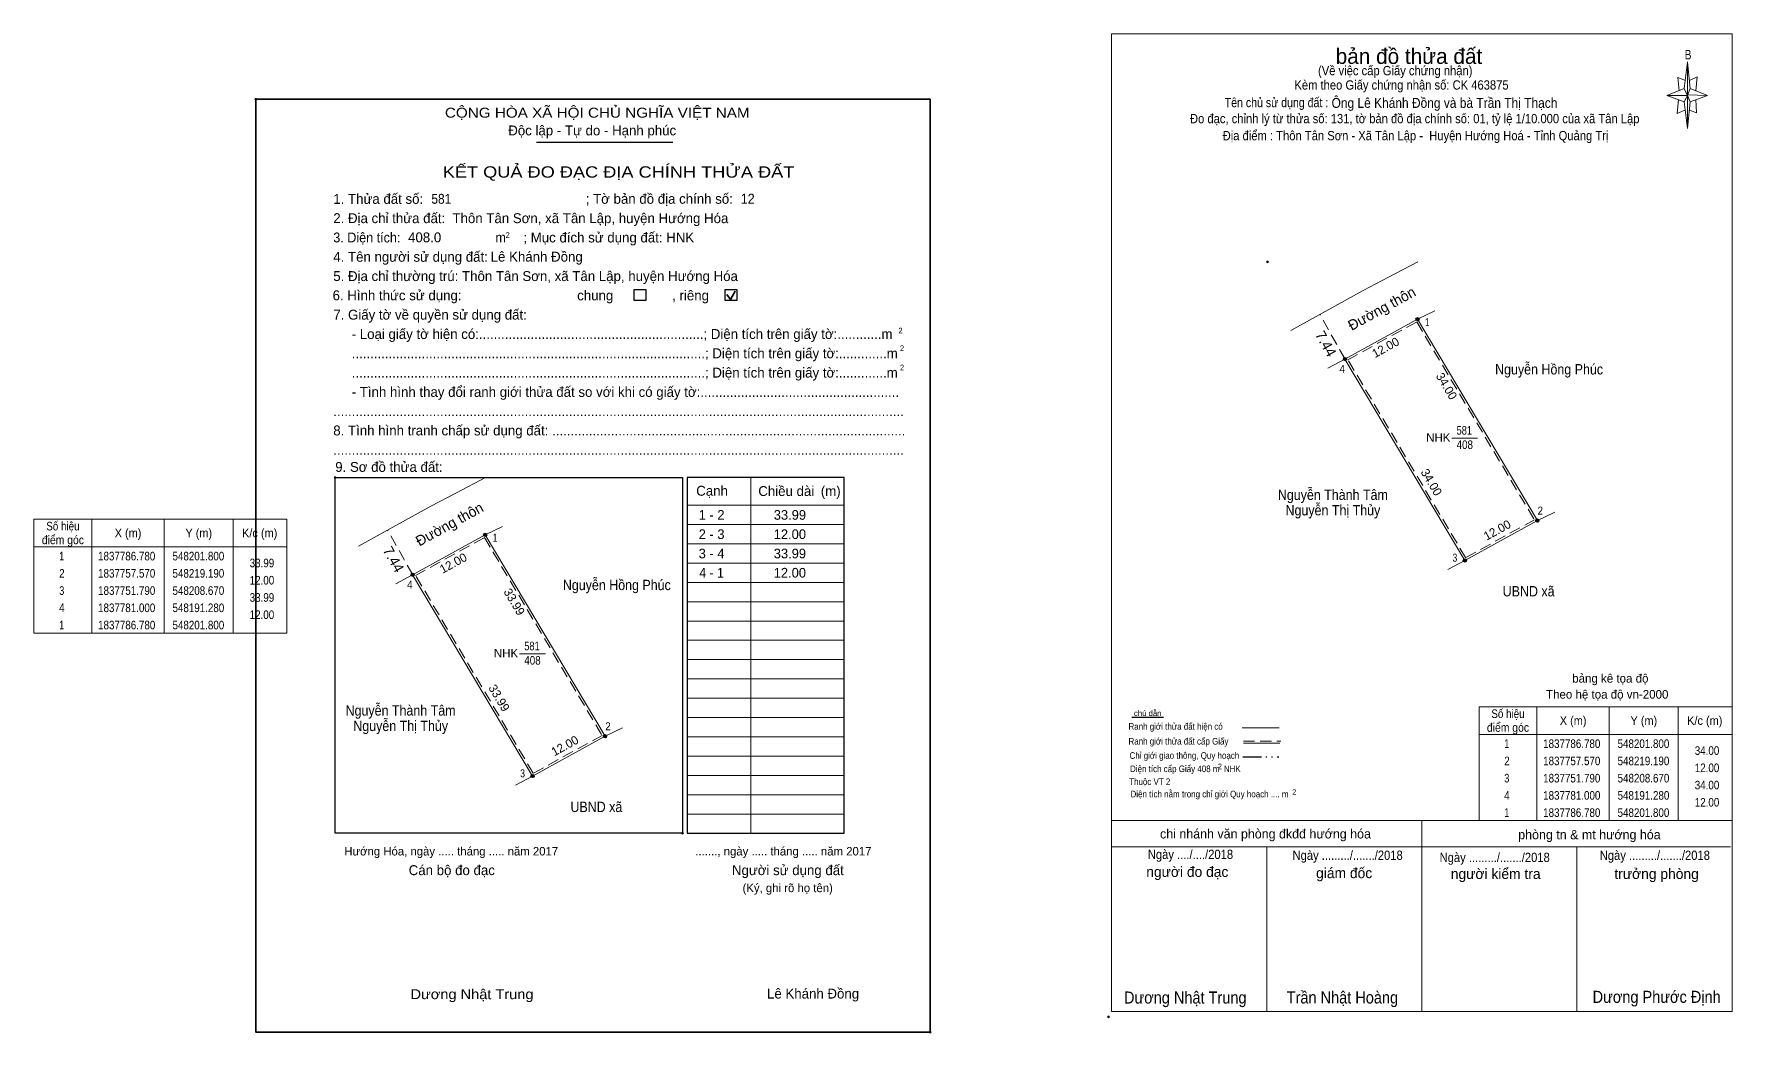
# Model space of a CAD drawing. Header units: metres. Extents: x 548136 to 548788, y 1837715 to 1837859.
# Drawn here: x 548136.3 to 548382.7, y 1837714.5 to 1837859.4 of the extents above; entities that cross this region are included whole.
import ezdxf
from ezdxf.enums import TextEntityAlignment as Align

# ---------------------------------------------------------------- set-up
doc = ezdxf.new("R2010")
doc.units = ezdxf.units.M
doc.header["$LTSCALE"] = 0.54
doc.header["$PDMODE"] = 32
doc.header["$PDSIZE"] = 0.27
doc.linetypes.add('DASH_DOUBLE_DOT', pattern=[9.2, 5, -1.2, 0.3, -1.2, 0.3, -1.2])
doc.linetypes.add('MEDIUM_DASHED', pattern=[4.5, 3, -1.5])
for name, color, linetype, lineweight in [('1', 7, 'Continuous', 13), ('10', 7, 'Continuous', 13), ('11', 7, 'Continuous', 25), ('2', 7, 'Continuous', 35), ('27', 7, 'Continuous', 13), ('3', 7, 'Continuous', 13), ('4', 7, 'Continuous', 13), ('50', 7, 'Continuous', 25), ('63', 7, 'Continuous', 13)]:
    doc.layers.add(name, color=color, linetype=linetype, lineweight=lineweight)
for name, color, linetype in [('36', 7, 'Continuous'), ('48', 7, 'Continuous'), ('52', 7, 'Continuous'), ('6', 7, 'Continuous'), ('9', 7, 'Continuous')]:
    doc.layers.add(name, color=color, linetype=linetype)

msp = doc.modelspace()

# ---------------------------------------------------------------- hatches: boundary and pattern name
at = {"layer": '11'}
for points in [[(548202.0333, 1837786.78, 1), (548201.5667, 1837786.78, 1)], [(548191.5133, 1837781, 1), (548191.0467, 1837781, 1)], [(548219.4233, 1837757.57, 1), (548218.9567, 1837757.57, 1)], [(548208.9033, 1837751.79, 1), (548208.4367, 1837751.79, 1)], [(548208.9033, 1837751.79, 1), (548208.4367, 1837751.79, 1)]]:
    msp.add_hatch(color=256, dxfattribs=at).paths.add_polyline_path(points)
at = {"layer": '3'}
for points in [[(548337.2733, 1837818.06, 1), (548336.8067, 1837818.06, 1)], [(548326.7533, 1837812.28, 1), (548326.2867, 1837812.28, 1)], [(548354.6633, 1837788.85, 1), (548354.1967, 1837788.85, 1)], [(548344.1433, 1837783.07, 1), (548343.6767, 1837783.07, 1)], [(548344.1433, 1837783.07, 1), (548343.6767, 1837783.07, 1)]]:
    msp.add_hatch(color=256, dxfattribs=at).paths.add_polyline_path(points)

# ---------------------------------------------------------------- linework, layer by layer
at = {"layer": '1', "lineweight": 25}
for p, q in [((548209.25, 1837843.74), (548229.03, 1837843.74)), ((548253.87, 1837743.49), (548253.87, 1837795.1))]:
    msp.add_line(p, q, dxfattribs=at)
at = {"layer": '1', "lineweight": 35}
for p, q in [((548236.84, 1837821.63), (548237.4, 1837820.91)), ((548237.4, 1837820.91), (548238.08, 1837822.12))]:
    msp.add_line(p, q, dxfattribs=at)
at = {"layer": '1'}
for p, q in [((548240.34, 1837795.1), (548240.34, 1837743.49)), ((548231.08, 1837791.07), (548246.74, 1837791.07)), ((548246.74, 1837791.07), (548253.87, 1837791.07)), ((548231.08, 1837788.27), (548246.74, 1837788.27)), ((548246.74, 1837788.27), (548253.87, 1837788.27)), ((548231.08, 1837785.47), (548246.74, 1837785.47)), ((548246.74, 1837785.47), (548253.87, 1837785.47)), ((548231.08, 1837782.67), (548246.74, 1837782.67)), ((548246.74, 1837782.67), (548253.87, 1837782.67)), ((548231.08, 1837779.88), (548246.74, 1837779.88)), ((548246.74, 1837779.88), (548253.87, 1837779.88)), ((548231.08, 1837777.08), (548246.74, 1837777.08)), ((548246.74, 1837777.08), (548253.87, 1837777.08)), ((548231.08, 1837774.28), (548246.74, 1837774.28)), ((548246.74, 1837774.28), (548253.87, 1837774.28)), ((548231.08, 1837771.48), (548246.74, 1837771.48)), ((548246.74, 1837771.48), (548253.87, 1837771.48)), ((548231.08, 1837768.68), (548246.74, 1837768.68)), ((548246.74, 1837768.68), (548253.87, 1837768.68)), ((548231.08, 1837765.88), (548246.74, 1837765.88)), ((548246.74, 1837765.88), (548253.87, 1837765.88)), ((548231.08, 1837763.08), (548246.74, 1837763.08)), ((548246.74, 1837763.08), (548253.87, 1837763.08)), ((548231.08, 1837760.28), (548246.74, 1837760.28)), ((548246.74, 1837760.28), (548253.87, 1837760.28)), ((548231.08, 1837757.48), (548246.74, 1837757.48)), ((548246.74, 1837757.48), (548253.87, 1837757.48)), ((548231.08, 1837754.68), (548246.74, 1837754.68)), ((548246.74, 1837754.68), (548253.87, 1837754.68)), ((548231.08, 1837751.88), (548246.74, 1837751.88)), ((548246.74, 1837751.88), (548253.87, 1837751.88)), ((548231.08, 1837749.08), (548246.74, 1837749.08)), ((548246.74, 1837749.08), (548253.87, 1837749.08)), ((548231.08, 1837746.28), (548246.74, 1837746.28)), ((548246.74, 1837746.28), (548253.87, 1837746.28))]:
    msp.add_line(p, q, dxfattribs=at)
at = {"layer": '1', "lineweight": 25}
msp.add_lwpolyline([(548180.05, 1837792.89), (548180.05, 1837795.08), (548230.42, 1837795.08), (548230.42, 1837743.49), (548180.05, 1837743.49), (548180.05, 1837744.7)], close=True, dxfattribs=at)
msp.add_lwpolyline([(548253.87, 1837795.1), (548231.08, 1837795.1), (548231.08, 1837743.49), (548253.87, 1837743.49), (548253.87, 1837743.99)], dxfattribs=at)
at = {"layer": '1'}
msp.add_lwpolyline([(548201.8, 1837786.78), (548219.19, 1837757.57), (548208.67, 1837751.79), (548191.28, 1837781)], close=True, dxfattribs=at)
for p in [(548168.52, 1837849.95), (548180.05, 1837795.08), (548230.42, 1837743.49), (548266.34, 1837714.65)]:
    msp.add_point(p, dxfattribs=at)
at = {"layer": '10'}
msp.add_line((548193.92, 1837790.96), (548183.43, 1837785.13), dxfattribs=at)
at = {"layer": '10', "linetype": 'MEDIUM_DASHED'}
msp.add_line((548191.29, 1837780.99), (548187.64, 1837787.47), dxfattribs=at)
at = {"layer": '10'}
msp.add_lwpolyline([(548201.83, 1837795.08), (548197.62, 1837792.89), (548193.92, 1837790.96)], dxfattribs=at)
msp.add_lwpolyline([(548208.67, 1837751.79), (548191.28, 1837781), (548201.8, 1837786.78), (548219.19, 1837757.57)], close=True, dxfattribs=at)
at = {"layer": '10', "linetype": 'MEDIUM_DASHED'}
msp.add_lwpolyline([(548208.78, 1837752.19), (548191.7, 1837780.89), (548201.69, 1837786.38), (548218.77, 1837757.68)], close=True, dxfattribs=at)
at = {"layer": '11'}
for centre in [(548201.8, 1837786.78), (548191.28, 1837781), (548219.19, 1837757.57), (548208.67, 1837751.79), (548208.67, 1837751.79)]:
    msp.add_circle(centre, 0.2333, dxfattribs=at)
at = {"layer": '2'}
msp.add_lwpolyline([(548168.52, 1837849.95), (548266.34, 1837849.95), (548266.34, 1837714.65), (548168.52, 1837714.65)], close=True, dxfattribs=at)
at = {"layer": '27'}
for p, q in [((548201.8, 1837786.78), (548204.32, 1837788)), ((548191.28, 1837781), (548188.82, 1837779.66)), ((548219.19, 1837757.57), (548221.71, 1837758.79)), ((548208.67, 1837751.79), (548206.21, 1837750.45))]:
    msp.add_line(p, q, dxfattribs=at)
at = {"layer": '3'}
for p, q in [((548329.16, 1837822.24), (548318.67, 1837816.41)), ((548337.04, 1837818.06), (548339.56, 1837819.28)), ((548326.52, 1837812.28), (548324.06, 1837810.94)), ((548342.02, 1837800.8), (548345.77, 1837800.8)), ((548354.43, 1837788.85), (548356.95, 1837790.07)), ((548343.91, 1837783.07), (548341.45, 1837781.73))]:
    msp.add_line(p, q, dxfattribs=at)
at = {"layer": '3', "linetype": 'MEDIUM_DASHED'}
msp.add_line((548326.53, 1837812.27), (548322.88, 1837818.75), dxfattribs=at)
at = {"layer": '3'}
msp.add_lwpolyline([(548337.07, 1837826.36), (548332.86, 1837824.17), (548329.16, 1837822.24)], dxfattribs=at)
for points in [[(548343.91, 1837783.07), (548326.52, 1837812.28), (548337.04, 1837818.06), (548354.43, 1837788.85)], [(548337.04, 1837818.06), (548354.43, 1837788.85), (548343.91, 1837783.07), (548326.52, 1837812.28)]]:
    msp.add_lwpolyline(points, close=True, dxfattribs=at)
at = {"layer": '3', "linetype": 'MEDIUM_DASHED'}
msp.add_lwpolyline([(548344.02, 1837783.47), (548326.94, 1837812.17), (548336.93, 1837817.66), (548354.01, 1837788.96)], close=True, dxfattribs=at)
at = {"layer": '3', "lineweight": 25}
for centre in [(548337.04, 1837818.06), (548326.52, 1837812.28), (548354.43, 1837788.85), (548343.91, 1837783.07), (548343.91, 1837783.07)]:
    msp.add_circle(centre, 0.2333, dxfattribs=at)
at = {"layer": '3'}
msp.add_point((548315.29, 1837826.36), dxfattribs=at)
at = {"layer": '4'}
for p, q in [((548375.72, 1837851.5), (548376.22, 1837855.4)), ((548375.72, 1837849.6), (548373.22, 1837850.5)), ((548376.62, 1837851.5), (548379.12, 1837850.5)), ((548376.62, 1837849.6), (548376.22, 1837845.7)), ((548377.52, 1837848), (548376.52, 1837848.4)), ((548377.42, 1837849.9), (548377.52, 1837848)), ((548311.6, 1837758.79), (548316.98, 1837758.79)), ((548311.8, 1837756.55), (548317.07, 1837756.55)), ((548292.67, 1837745.33), (548382.67, 1837745.33)), ((548292.67, 1837745.33), (548382.67, 1837745.33)), ((548292.67, 1837745.33), (548382.67, 1837745.33)), ((548337.67, 1837717.63), (548337.67, 1837745.33)), ((548292.67, 1837741.53), (548382.47, 1837741.53)), ((548315.17, 1837717.63), (548315.17, 1837741.53)), ((548360.17, 1837717.63), (548360.17, 1837741.53)), ((548382.67, 1837717.63), (548292.67, 1837717.63))]:
    msp.add_line(p, q, dxfattribs=at)
at = {"layer": '4', "lineweight": 25}
msp.add_line((548300.22, 1837760.28), (548295.6, 1837760.28), dxfattribs=at)
at = {"layer": '4', "linetype": 'MEDIUM_DASHED'}
msp.add_line((548311.8, 1837756.87), (548317.24, 1837756.87), dxfattribs=at)
at = {"layer": '4', "linetype": 'DASH_DOUBLE_DOT', "lineweight": 25}
msp.add_line((548311.7, 1837754.58), (548316.94, 1837754.58), dxfattribs=at)
at = {"layer": '4'}
for points in [[(548292.67, 1837859.43), (548382.67, 1837859.43), (548382.67, 1837717.63), (548292.67, 1837717.63)], [(548376.22, 1837855.4), (548376.62, 1837851.5), (548376.22, 1837850.5)], [(548376.22, 1837850.5), (548373.22, 1837850.5), (548375.72, 1837851.5), (548376.62, 1837849.6), (548379.12, 1837850.5), (548376.22, 1837850.6)], [(548376.22, 1837850.5), (548376.22, 1837845.7), (548375.72, 1837849.6)]]:
    msp.add_lwpolyline(points, close=True, dxfattribs=at)
for points in [[(548375.92, 1837852.7), (548374.82, 1837853.1), (548375.02, 1837851.2)], [(548376.52, 1837852.7), (548377.62, 1837853.2), (548377.42, 1837851.2)], [(548376.22, 1837850.5), (548375.72, 1837851.5), (548373.22, 1837850.5)], [(548376.22, 1837850.5), (548376.62, 1837849.6), (548379.12, 1837850.5)], [(548374.92, 1837849.9), (548374.72, 1837847.9), (548375.82, 1837848.4)]]:
    msp.add_lwpolyline(points, dxfattribs=at)
msp.add_point((548292.2, 1837716.85), dxfattribs=at)
at = {"layer": '50'}
for points in [[(548223.41, 1837822.35), (548225.09, 1837822.35), (548225.09, 1837820.79), (548223.41, 1837820.79)], [(548236.62, 1837822.35), (548238.3, 1837822.35), (548238.3, 1837820.79), (548236.62, 1837820.79)]]:
    msp.add_lwpolyline(points, close=True, dxfattribs=at)
at = {"layer": '63'}
for p, q in [((548144.75, 1837789.04), (548144.75, 1837772.54)), ((548155.25, 1837789.04), (548155.25, 1837772.54)), ((548165.25, 1837789.04), (548165.25, 1837772.54)), ((548136.35, 1837785.04), (548173.05, 1837785.04)), ((548206.78, 1837769.52), (548210.53, 1837769.52)), ((548354.37, 1837761.83), (548354.37, 1837745.33)), ((548364.87, 1837761.83), (548364.87, 1837745.33)), ((548374.87, 1837761.83), (548374.87, 1837745.33)), ((548345.97, 1837757.83), (548382.67, 1837757.83))]:
    msp.add_line(p, q, dxfattribs=at)
for points in [[(548136.35, 1837789.04), (548173.05, 1837789.04), (548173.05, 1837772.54), (548136.35, 1837772.54)], [(548345.97, 1837761.83), (548382.67, 1837761.83), (548382.67, 1837745.33), (548345.97, 1837745.33)]]:
    msp.add_lwpolyline(points, close=True, dxfattribs=at)

# ---------------------------------------------------------------- texts
at = {"layer": '1'}
for s, height, width, p in [('CỘNG HÒA XÃ HỘI CHỦ NGHĨA VIỆT NAM', 1.437, 1.15, (548195.96, 1837847.29)), ('3. Diện tích:', 1.437, 0.95, (548179.77, 1837829.19)), ('2', 0.821, 0.95, (548204.77, 1837829.84)), ('m', 1.437, 0.95, (548203.29, 1837829.19)), ('2', 0.821, 0.9, (548261.75, 1837815.99)), ('2', 0.821, 0.9, (548261.97, 1837813.43)), ('2', 0.821, 0.9, (548261.97, 1837810.63)), ('Dương Nhật Trung', 1.437, 1.1, (548190.97, 1837719.43))]:
    msp.add_text(s, height=height, dxfattribs=dict(at, width=width)).set_placement(p)
for s, height, p in [('Độc lập - Tự do - Hạnh phúc', 1.437, (548205.15, 1837844.72)), ('1. Thửa đất số:', 1.437, (548179.77, 1837834.79)), ('; Tờ bản đồ địa chính số:', 1.437, (548216.39, 1837834.8)), ('2. Địa chỉ thửa đất:', 1.437, (548179.77, 1837831.99)), ('; Mục đích sử dụng đất: HNK', 1.437, (548207.34, 1837829.19)), ('4. Tên người sử dụng đất:', 1.437, (548179.77, 1837826.39)), ('5. Địa chỉ thường trú: Thôn Tân Sơn, xã Tân Lập, huyện Hướng Hóa', 1.437, (548179.77, 1837823.59)), ('chung                , riêng', 1.437, (548215.15, 1837820.79)), ('7. Giấy tờ về quyền sử dụng đất:', 1.437, (548179.77, 1837817.99)), ('     - Loại giấy tờ hiện có:.............................................................; Diện tích trên giấy tờ:............m', 1.437, (548179.77, 1837815.19)), ('     ................................................................................................; Diện tích trên giấy tờ:.............m', 1.437, (548179.77, 1837812.39)), ('     ................................................................................................; Diện tích trên giấy tờ:.............m', 1.437, (548179.77, 1837809.59)), ('     - Tình hình thay đổi ranh giới thửa đất so với khi có giấy tờ:......................................................', 1.437, (548179.77, 1837806.79)), ('...........................................................................................................................................................', 1.437, (548179.77, 1837804)), ('8. Tình hình tranh chấp sử dụng đất: ................................................................................................', 1.437, (548179.77, 1837801.2)), ('...........................................................................................................................................................', 1.437, (548179.77, 1837798.4)), ('9. Sơ đồ thửa đất:', 1.437, (548180.05, 1837795.91)), ('Cạnh', 1.437, (548232.42, 1837792.45)), ('Chiều dài', 1.437, (548241.42, 1837792.41)), ('(m)', 1.437, (548250.49, 1837792.42)), ('Hướng Hóa, ngày ..... tháng ..... năm 2017', 1.232, (548181.36, 1837740.27)), ('......., ngày ..... tháng ..... năm 2017', 1.232, (548232.28, 1837740.27)), ('Cán bộ đo đạc', 1.437, (548190.71, 1837737.42)), ('Người sử dụng đất', 1.437, (548237.6, 1837737.42)), ('(Ký, ghi rõ họ tên)', 1.232, (548239.14, 1837734.95))]:
    msp.add_text(s, height=height, dxfattribs=at).set_placement(p)
for s, height, width, p in [('KẾT QUẢ ĐO ĐẠC ĐỊA CHÍNH THỬA ĐẤT', 1.642, 1.2, (548221.15, 1837838.59)), ('408', 1.25, 0.85, (548208.665, 1837767.95)), ('581', 1.25, 0.8, (548208.59, 1837770.03))]:
    msp.add_text(s, height=height, dxfattribs=dict(at, width=width)).set_placement(p, align=Align.CENTER)
msp.add_text('NHK', height=1.25, dxfattribs=at).set_placement((548204.825, 1837768.99), align=Align.CENTER)
at = {"layer": '10'}
for s, rotation, p in [('Đường thôn', 28.786, (548192.25, 1837785.07)), ('7.44', 299.394, (548186.9, 1837784.55))]:
    msp.add_text(s, height=1.5, rotation=rotation, dxfattribs=at).set_placement(p)
at = {"layer": '3'}
for s, rotation, p in [('Đường thôn', 28.786, (548327.49, 1837816.35)), ('7.44', 299.394, (548322.14, 1837815.83))]:
    msp.add_text(s, height=1.5, rotation=rotation, dxfattribs=at).set_placement(p)
for s, height, width, p in [('1', 1.166, 0.75, (548338.465, 1837817.05)), ('4', 1.166, 0.95, (548326.125, 1837810.26)), ('Nguyễn Hồng Phúc', 1.5, 0.9, (548356.13, 1837810.04)), ('581', 1.25, 0.8, (548343.83, 1837801.31)), ('408', 1.25, 0.85, (548343.905, 1837799.23)), ('Nguyễn Thành Tâm', 1.5, 0.9, (548324.765, 1837791.84)), ('Nguyễn Thị Thủy', 1.5, 0.9, (548324.775, 1837789.6)), ('2', 1.166, 0.9, (548354.855, 1837789.7)), ('3', 1.166, 0.8, (548342.47, 1837782.88)), ('UBND xã', 1.5, 0.9, (548353.165, 1837777.85))]:
    msp.add_text(s, height=height, dxfattribs=dict(at, width=width)).set_placement(p, align=Align.CENTER)
for s, rotation, p in [('12.00', 28.786, (548332.714, 1837813.4106)), ('34.00', 300.767, (548340.7294, 1837808.0297)), ('34.00', 300.767, (548338.5294, 1837794.0897)), ('12.00', 28.786, (548348.904, 1837786.9206))]:
    msp.add_text(s, height=1.25, rotation=rotation, dxfattribs=at).set_placement(p, align=Align.CENTER)
msp.add_text('NHK', height=1.25, dxfattribs=at).set_placement((548340.065, 1837800.27), align=Align.CENTER)
at = {"layer": '36', "width": 0.9}
for s, p in [('Nguyễn Hồng Phúc', (548220.9, 1837778.76)), ('Nguyễn Thành Tâm', (548189.53, 1837760.56)), ('Nguyễn Thị Thủy', (548189.545, 1837758.32)), ('UBND xã', (548217.93, 1837746.57))]:
    msp.add_text(s, height=1.5, dxfattribs=at).set_placement(p, align=Align.CENTER)
at = {"layer": '4'}
for s, height, p in [('bản đồ thửa đất', 2.25, (548335.805, 1837855.08)), ('bảng kê tọa độ', 1.25, (548365.015, 1837765.34)), ('Theo hệ tọa độ vn-2000', 1.25, (548364.565, 1837763.02)), ('chi nhánh văn phòng đkđđ hướng hóa', 1.35, (548314.99, 1837742.74)), ('phòng tn & mt hướng hóa', 1.35, (548361.985, 1837742.62)), ('người đo đạc', 1.5, (548303.655, 1837737.16)), ('giám đốc', 1.5, (548326.405, 1837736.98)), ('người kiểm tra', 1.5, (548348.385, 1837736.86)), ('trưởng phòng', 1.5, (548371.725, 1837736.86))]:
    msp.add_text(s, height=height, dxfattribs=at).set_placement(p, align=Align.CENTER)
for s, height, width, p in [('B', 1.378, 0.8, (548376.29, 1837855.74)), ('Kèm theo Giấy chứng nhận số: CK 463875', 1.35, 0.9, (548334.725, 1837851.36)), ('(Về việc cấp Giấy chứng nhận)', 1.35, 0.9, (548333.815, 1837853.44)), ('Tên chủ sử dụng đất :', 1.35, 0.85, (548316.585, 1837848.81)), ('Đo đạc, chỉnh lý từ thửa số: 131, tờ bản đồ địa chính số: 01, tỷ lệ 1/10.000 của xã Tân Lập', 1.35, 0.9, (548336.64, 1837846.48)), ('Địa điểm : Thôn Tân Sơn - Xã Tân Lập -  Huyện Hướng Hoá - Tỉnh Quảng Trị ', 1.35, 0.9, (548336.985, 1837844.01)), ('chú dẫn', 0.7999, 1.05, (548297.91, 1837760.51)), ('Ranh giới thửa đất hiện có ', 0.96, 0.9, (548302.115, 1837758.51)), ('Ranh giới thửa đất cấp Giấy', 0.96, 0.9, (548302.37, 1837756.36)), ('Chỉ giới giao thông, Quy hoạch', 0.96, 0.9, (548303.23, 1837754.29)), ('Diện tích cấp Giấy 408 m  NHK', 0.96, 0.9, (548303.375, 1837752.36)), ('2', 0.8, 0.8, (548308.38, 1837752.78)), ('Thuộc VT 2', 0.96, 0.9, (548298.205, 1837750.5)), ('Diện tích nằm trong chỉ giới Quy hoạch .... m', 0.96, 0.9, (548306.875, 1837748.7)), ('2', 0.8, 0.8, (548319.16, 1837749.08)), ('Ngày ..../..../2018', 1.35, 0.9, (548304.11, 1837739.76)), ('Ngày ........./......./2018', 1.35, 0.9, (548326.91, 1837739.63)), ('Ngày ........./......./2018', 1.35, 0.9, (548348.24, 1837739.32)), ('Ngày ........./......./2018', 1.35, 0.9, (548371.47, 1837739.62)), ('Dương Nhật Trung', 1.75, 0.9, (548303.355, 1837718.79)), ('Trần Nhật Hoàng', 1.75, 0.9, (548326.15, 1837718.8)), ('Dương Phước Định', 1.75, 0.9, (548371.735, 1837718.89))]:
    msp.add_text(s, height=height, dxfattribs=dict(at, width=width)).set_placement(p, align=Align.CENTER)
at = {"layer": '4', "width": 0.9}
msp.add_text('Ông Lê Khánh Đồng và bà Trần Thị Thạch', height=1.44, dxfattribs=at).set_placement((548324.58, 1837848.71))
at = {"layer": '48'}
msp.add_text('6. Hình thức sử dụng:', height=1.437, dxfattribs=at).set_placement((548179.67, 1837820.8))
at = {"layer": '52'}
for s, p in [('1 - 2', (548234.645, 1837788.97)), ('33.99', (548246.005, 1837788.97)), ('2 - 3', (548234.645, 1837786.17)), ('12.00', (548246, 1837786.17)), ('3 - 4', (548234.645, 1837783.37)), ('33.99', (548246.005, 1837783.37)), ('12.00', (548246, 1837780.58))]:
    msp.add_text(s, height=1.4, dxfattribs=at).set_placement(p, align=Align.CENTER)
at = {"layer": '52', "width": 0.95}
msp.add_text('4 - 1', height=1.4, dxfattribs=at).set_placement((548234.645, 1837780.58), align=Align.CENTER)
at = {"layer": '6'}
for s, width, p in [('581', 0.9, (548194, 1837834.8)), ('12', 0.95, (548238.87, 1837834.82))]:
    msp.add_text(s, height=1.437, dxfattribs=dict(at, width=width)).set_placement(p)
for s, p in [('Thôn Tân Sơn, xã Tân Lập, huyện Hướng Hóa', (548197.06, 1837831.99)), ('408.0', (548190.62, 1837829.21)), ('Lê Khánh Đồng', (548202.6, 1837826.41)), ('Lê Khánh Đồng', (548242.69, 1837719.52))]:
    msp.add_text(s, height=1.437, dxfattribs=at).set_placement(p)
at = {"layer": '63'}
for s, width, p in [('Số hiệu', 0.85, (548140.55, 1837787.42)), ('điểm góc', 0.9, (548140.55, 1837785.42)), ('X (m)', 0.95, (548150, 1837786.42)), ('Y (m)', 0.95, (548160.255, 1837786.42)), ('K/c (m)', 0.95, (548169.095, 1837786.42)), (' 1', 0.75, (548140.2, 1837783.07)), ('1837786.780', 0.85, (548149.8, 1837783.07)), ('548201.800', 0.85, (548160.2, 1837783.07)), (' 2', 0.85, (548140.205, 1837780.57)), ('1837757.570', 0.85, (548149.8, 1837780.57)), ('548219.190', 0.85, (548160.2, 1837780.57)), (' 3', 0.8, (548140.195, 1837778.07)), ('1837751.790', 0.85, (548149.8, 1837778.07)), ('548208.670', 0.85, (548160.2, 1837778.07)), (' 4', 0.85, (548140.2, 1837775.57)), ('1837781.000', 0.85, (548149.8, 1837775.57)), ('548191.280', 0.85, (548160.2, 1837775.57)), (' 1', 0.75, (548140.2, 1837773.07)), ('1837786.780', 0.85, (548149.8, 1837773.07)), ('548201.800', 0.85, (548160.2, 1837773.07)), ('Số hiệu', 0.85, (548350.17, 1837760.21)), ('điểm góc', 0.9, (548350.17, 1837758.21)), ('X (m)', 0.95, (548359.62, 1837759.21)), ('Y (m)', 0.95, (548369.875, 1837759.21)), ('K/c (m)', 0.95, (548378.715, 1837759.21)), (' 1', 0.75, (548349.82, 1837755.86)), ('1837786.780', 0.85, (548359.42, 1837755.86)), ('548201.800', 0.85, (548369.82, 1837755.86)), (' 2', 0.85, (548349.825, 1837753.36)), ('1837757.570', 0.85, (548359.42, 1837753.36)), ('548219.190', 0.85, (548369.82, 1837753.36)), (' 3', 0.8, (548349.815, 1837750.86)), ('1837751.790', 0.85, (548359.42, 1837750.86)), ('548208.670', 0.85, (548369.82, 1837750.86)), (' 4', 0.85, (548349.82, 1837748.36)), ('1837781.000', 0.85, (548359.42, 1837748.36)), ('548191.280', 0.85, (548369.82, 1837748.36)), (' 1', 0.75, (548349.82, 1837745.86)), ('1837786.780', 0.85, (548359.42, 1837745.86)), ('548201.800', 0.85, (548369.82, 1837745.86))]:
    msp.add_text(s, height=1.25, dxfattribs=dict(at, width=width)).set_placement(p, align=Align.CENTER)
for s, rotation, p in [('12.00', 28.786, (548197.474, 1837782.1306)), ('33.99', 300.767, (548205.4935, 1837776.7397)), ('33.99', 300.767, (548203.2935, 1837762.7997)), ('12.00', 28.786, (548213.664, 1837755.6406))]:
    msp.add_text(s, height=1.25, rotation=rotation, dxfattribs=at).set_placement(p, align=Align.CENTER)
at = {"layer": '63', "width": 0.85}
for s, p in [('33.99', (548171.2, 1837782.07)), ('12.00', (548171.2, 1837779.57)), ('33.99', (548171.2, 1837777.07)), ('12.00', (548171.2, 1837774.57)), ('34.00', (548380.82, 1837754.86)), ('12.00', (548380.82, 1837752.36)), ('34.00', (548380.82, 1837749.86)), ('12.00', (548380.82, 1837747.36))]:
    msp.add_text(s, height=1.25, dxfattribs=at).set_placement(p, align=Align.RIGHT)
at = {"layer": '9'}
for s, width, p in [('1', 0.75, (548203.23, 1837785.77)), ('4', 0.95, (548190.885, 1837778.98)), ('2', 0.9, (548219.62, 1837758.42)), ('3', 0.8, (548207.23, 1837751.6))]:
    msp.add_text(s, height=1.166, dxfattribs=dict(at, width=width)).set_placement(p, align=Align.CENTER)

doc.saveas('drawing.dxf')
